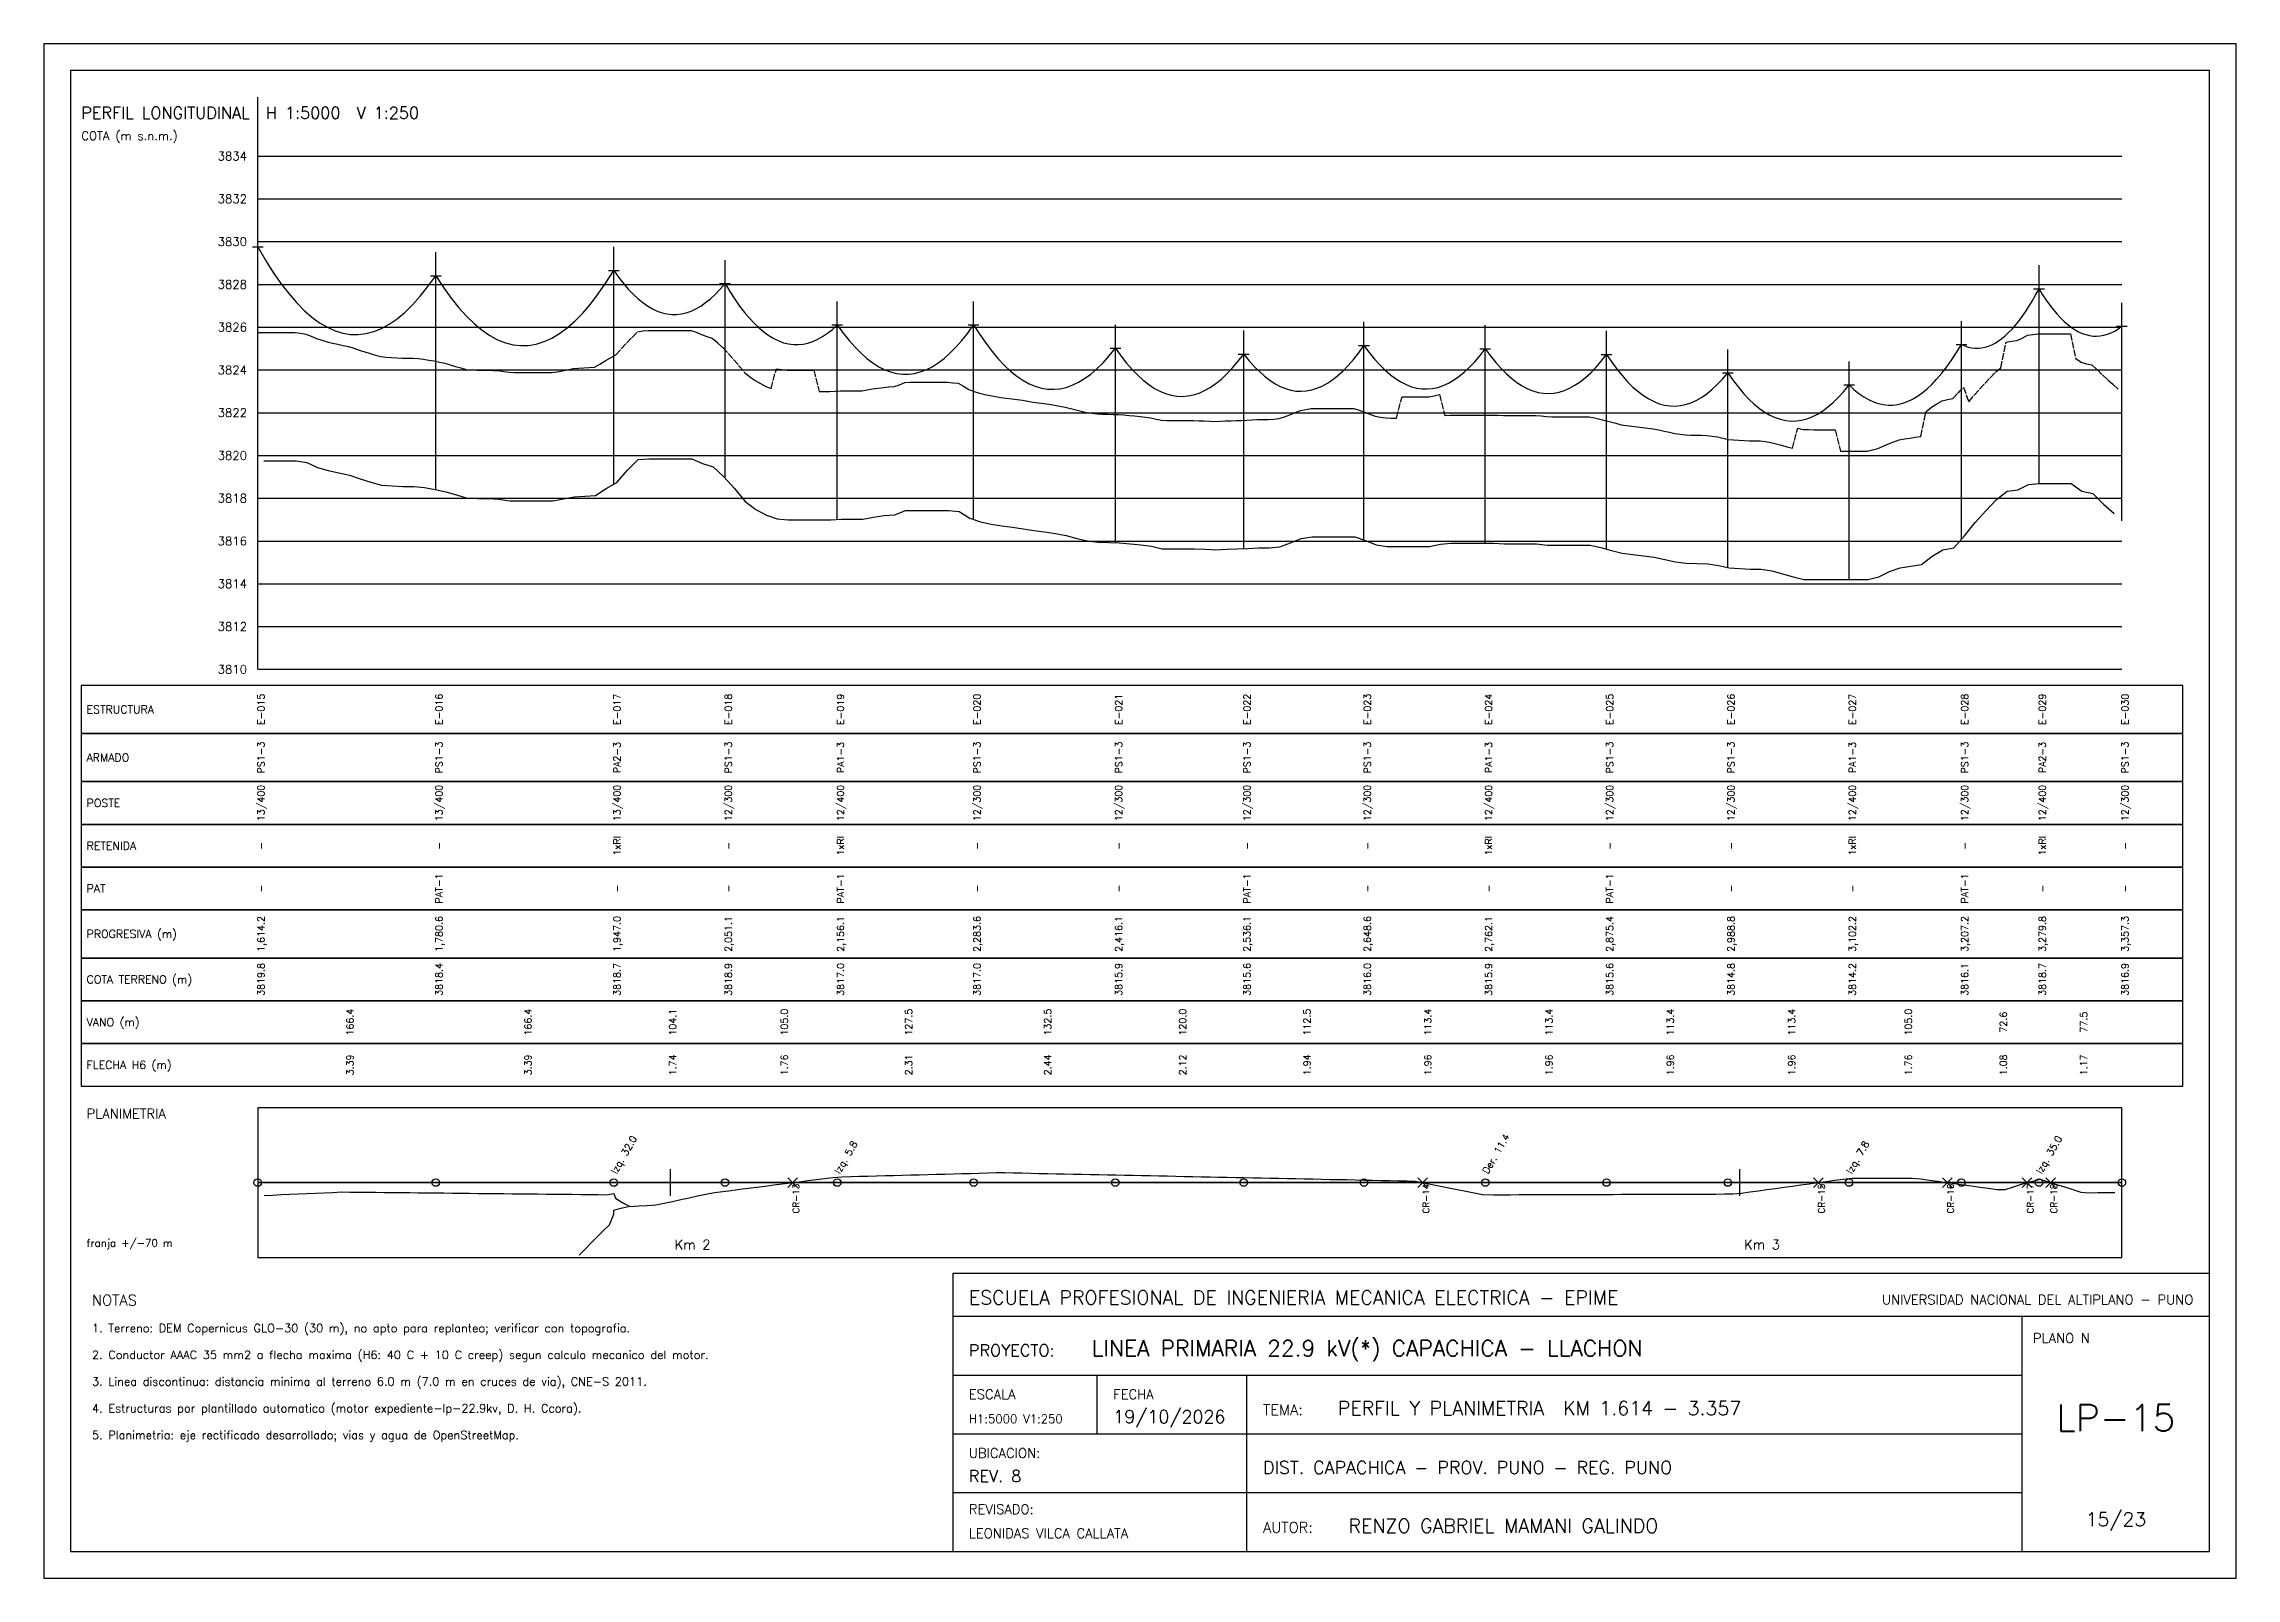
# Paper-space layout 'LP-15' of a CAD drawing. Header units: metres, sheet in millimetres. Extents: x 5 to 415, y 5 to 292.
import ezdxf
from ezdxf.enums import TextEntityAlignment as Align

# ---------------------------------------------------------------- set-up
doc = ezdxf.new("R2010")
doc.units = ezdxf.units.M
doc.linetypes.add('DASHED', pattern=[1.524, 1.27, -0.254])
for name, color, linetype in [('CRUCES', 30, 'Continuous'), ('MARCO', 7, 'Continuous'), ('PP_CONDUCTOR', 5, 'Continuous'), ('PP_DIST_SEGURIDAD', 6, 'DASHED'), ('PP_GRILLA', 8, 'Continuous'), ('PP_POSTE', 1, 'Continuous'), ('PP_TABLA', 8, 'Continuous'), ('PP_TERRENO', 34, 'Continuous'), ('PP_TEXTO', 7, 'Continuous'), ('ROTULO', 7, 'Continuous'), ('RP_CONDUCTOR', 5, 'Continuous'), ('RP_POSTE', 1, 'Continuous'), ('VIAS', 8, 'Continuous')]:
    doc.layers.add(name, color=color, linetype=linetype)
doc.styles.add('ROMANS', font='romans.shx')

psp = doc.layouts.new('LP-15')

# ---------------------------------------------------------------- linework, layer by layer
at = {"layer": 'CRUCES'}
for p, q in [((144.15, 78.1), (145.95, 79.9)), ((144.15, 79.9), (145.95, 78.1)), ((261.99, 78.1), (263.79, 79.9)), ((261.99, 79.9), (263.79, 78.1)), ((335.95, 78.1), (337.75, 79.9)), ((335.95, 79.9), (337.75, 78.1)), ((360.09, 78.1), (361.89, 79.9)), ((360.09, 79.9), (361.89, 78.1)), ((375.01, 78.1), (376.81, 79.9)), ((375.01, 79.9), (376.81, 78.1)), ((379.41, 78.1), (381.21, 79.9)), ((379.41, 79.9), (381.21, 78.1))]:
    psp.add_line(p, q, dxfattribs=at)
at = {"layer": 'MARCO'}
for points in [[(5, 5), (415, 5), (415, 292), (5, 292)], [(10, 10), (410, 10), (410, 287), (10, 287)]]:
    psp.add_lwpolyline(points, close=True, dxfattribs=at)
at = {"layer": 'PP_CONDUCTOR'}
for points in [[(45, 254.02), (46.45, 251.52), (47.89, 249.24), (49.34, 247.16), (50.79, 245.28), (52.24, 243.61), (53.68, 242.14), (55.13, 240.88), (56.58, 239.83), (58.03, 238.98), (59.47, 238.33), (60.92, 237.89), (62.37, 237.66), (63.81, 237.63), (65.26, 237.81), (66.71, 238.19), (68.16, 238.78), (69.6, 239.57), (71.05, 240.57), (72.5, 241.77), (73.95, 243.18), (75.39, 244.79), (76.84, 246.61), (78.29, 248.63)], [(78.29, 248.63), (79.74, 246.42), (81.18, 244.41), (82.63, 242.6), (84.08, 241), (85.52, 239.61), (86.97, 238.42), (88.42, 237.44), (89.87, 236.66), (91.31, 236.08), (92.76, 235.72), (94.21, 235.55), (95.66, 235.59), (97.1, 235.84), (98.55, 236.3), (100, 236.95), (101.44, 237.82), (102.89, 238.89), (104.34, 240.16), (105.79, 241.64), (107.23, 243.32), (108.68, 245.21), (110.13, 247.31), (111.58, 249.61)], [(111.58, 249.61), (112.48, 248.35), (113.39, 247.19), (114.29, 246.13), (115.2, 245.19), (116.1, 244.34), (117.01, 243.61), (117.91, 242.97), (118.82, 242.45), (119.72, 242.02), (120.63, 241.71), (121.53, 241.5), (122.44, 241.39), (123.34, 241.39), (124.25, 241.49), (125.15, 241.7), (126.06, 242.02), (126.96, 242.44), (127.87, 242.96), (128.77, 243.59), (129.68, 244.33), (130.58, 245.17), (131.49, 246.11), (132.39, 247.16)], [(132.39, 247.16), (133.31, 245.66), (134.22, 244.26), (135.13, 242.96), (136.04, 241.77), (136.96, 240.69), (137.87, 239.72), (138.78, 238.85), (139.7, 238.08), (140.61, 237.43), (141.52, 236.88), (142.44, 236.44), (143.35, 236.1), (144.26, 235.87), (145.17, 235.75), (146.09, 235.73), (147, 235.82), (147.91, 236.02), (148.83, 236.32), (149.74, 236.73), (150.65, 237.24), (151.57, 237.86), (152.48, 238.59), (153.39, 239.43)], [(363.61, 235.74), (364.24, 235.48), (364.87, 235.28), (365.5, 235.15), (366.13, 235.08), (366.76, 235.08), (367.39, 235.14), (368.03, 235.27), (368.66, 235.46), (369.29, 235.72), (369.92, 236.04), (370.55, 236.43), (371.18, 236.88), (371.81, 237.4), (372.45, 237.98), (373.08, 238.63), (373.71, 239.35), (374.34, 240.13), (374.97, 240.97), (375.6, 241.88), (376.23, 242.85), (376.87, 243.89), (377.5, 245), (378.13, 246.17)], [(378.13, 246.17), (378.8, 245.08), (379.48, 244.07), (380.15, 243.13), (380.82, 242.25), (381.5, 241.45), (382.17, 240.72), (382.85, 240.06), (383.52, 239.48), (384.19, 238.96), (384.87, 238.51), (385.54, 238.14), (386.21, 237.83), (386.89, 237.6), (387.56, 237.43), (388.24, 237.34), (388.91, 237.32), (389.58, 237.37), (390.26, 237.49), (390.93, 237.68), (391.61, 237.94), (392.28, 238.28), (392.95, 238.68), (393.63, 239.16)], [(153.39, 239.43), (154.5, 237.89), (155.61, 236.5), (156.72, 235.24), (157.83, 234.12), (158.94, 233.15), (160.04, 232.31), (161.15, 231.61), (162.26, 231.05), (163.37, 230.64), (164.48, 230.36), (165.59, 230.22), (166.7, 230.22), (167.81, 230.36), (168.91, 230.63), (170.02, 231.05), (171.13, 231.61), (172.24, 232.31), (173.35, 233.14), (174.46, 234.12), (175.57, 235.24), (176.67, 236.49), (177.78, 237.89), (178.89, 239.42)], [(178.89, 239.42), (180.04, 237.61), (181.2, 235.95), (182.35, 234.43), (183.5, 233.06), (184.65, 231.84), (185.81, 230.77), (186.96, 229.84), (188.11, 229.07), (189.26, 228.43), (190.41, 227.95), (191.57, 227.61), (192.72, 227.42), (193.87, 227.38), (195.02, 227.49), (196.17, 227.74), (197.33, 228.14), (198.48, 228.69), (199.63, 229.38), (200.78, 230.23), (201.94, 231.21), (203.09, 232.35), (204.24, 233.64), (205.39, 235.07)], [(205.39, 235.07), (206.44, 233.61), (207.48, 232.28), (208.52, 231.08), (209.57, 230.01), (210.61, 229.07), (211.65, 228.25), (212.7, 227.56), (213.74, 227), (214.78, 226.57), (215.83, 226.27), (216.87, 226.09), (217.91, 226.05), (218.96, 226.13), (220, 226.34), (221.04, 226.67), (222.09, 227.14), (223.13, 227.73), (224.17, 228.45), (225.22, 229.3), (226.26, 230.28), (227.31, 231.39), (228.35, 232.62), (229.39, 233.98)], [(229.39, 233.98), (230.37, 232.76), (231.35, 231.66), (232.33, 230.68), (233.31, 229.81), (234.28, 229.06), (235.26, 228.42), (236.24, 227.91), (237.22, 227.51), (238.2, 227.23), (239.17, 227.06), (240.15, 227.01), (241.13, 227.08), (242.11, 227.27), (243.09, 227.57), (244.07, 227.99), (245.04, 228.53), (246.02, 229.18), (247, 229.96), (247.98, 230.84), (248.96, 231.85), (249.94, 232.97), (250.91, 234.21), (251.89, 235.57)], [(251.89, 235.57), (252.88, 234.24), (253.86, 233.03), (254.85, 231.94), (255.84, 230.97), (256.82, 230.11), (257.81, 229.37), (258.8, 228.76), (259.78, 228.26), (260.77, 227.87), (261.75, 227.61), (262.74, 227.47), (263.73, 227.44), (264.71, 227.53), (265.7, 227.74), (266.69, 228.07), (267.67, 228.52), (268.66, 229.09), (269.64, 229.77), (270.63, 230.57), (271.62, 231.49), (272.6, 232.53), (273.59, 233.69), (274.58, 234.97)], [(274.58, 234.97), (275.56, 233.62), (276.55, 232.39), (277.53, 231.28), (278.52, 230.28), (279.51, 229.41), (280.49, 228.65), (281.48, 228.01), (282.46, 227.49), (283.45, 227.09), (284.44, 226.8), (285.42, 226.64), (286.41, 226.59), (287.39, 226.66), (288.38, 226.85), (289.36, 227.16), (290.35, 227.59), (291.34, 228.13), (292.32, 228.79), (293.31, 229.58), (294.29, 230.48), (295.28, 231.49), (296.27, 232.63), (297.25, 233.89)], [(297.25, 233.89), (298.24, 232.43), (299.22, 231.1), (300.21, 229.88), (301.2, 228.79), (302.18, 227.81), (303.17, 226.95), (304.15, 226.21), (305.14, 225.58), (306.13, 225.08), (307.11, 224.69), (308.1, 224.42), (309.08, 224.27), (310.07, 224.24), (311.06, 224.33), (312.04, 224.53), (313.03, 224.86), (314.01, 225.3), (315, 225.86), (315.99, 226.54), (316.97, 227.33), (317.96, 228.25), (318.94, 229.28), (319.93, 230.44)], [(342.61, 228.19), (343.52, 227.35), (344.43, 226.62), (345.35, 225.98), (346.26, 225.46), (347.17, 225.04), (348.08, 224.73), (349, 224.53), (349.91, 224.43), (350.82, 224.44), (351.74, 224.56), (352.65, 224.78), (353.56, 225.1), (354.48, 225.54), (355.39, 226.08), (356.3, 226.73), (357.21, 227.48), (358.13, 228.34), (359.04, 229.31), (359.95, 230.38), (360.87, 231.56), (361.78, 232.85), (362.69, 234.24), (363.61, 235.74)], [(319.93, 230.44), (320.92, 229.04), (321.9, 227.75), (322.89, 226.59), (323.87, 225.55), (324.86, 224.62), (325.85, 223.81), (326.83, 223.12), (327.82, 222.55), (328.8, 222.1), (329.79, 221.77), (330.78, 221.55), (331.76, 221.45), (332.75, 221.47), (333.73, 221.61), (334.72, 221.87), (335.7, 222.25), (336.69, 222.74), (337.68, 223.36), (338.66, 224.09), (339.65, 224.94), (340.63, 225.9), (341.62, 226.99), (342.61, 228.19)]]:
    psp.add_lwpolyline(points, dxfattribs=at)
at = {"layer": 'PP_DIST_SEGURIDAD'}
psp.add_lwpolyline([(45, 238.02), (46, 238.02), (47, 238.02), (48, 238.02), (49, 238.02), (50, 238.02), (51, 238.02), (52, 238.02), (53, 237.88), (54, 237.72), (55, 237.31), (56, 236.86), (57, 236.54), (58, 236.25), (59, 236.02), (60, 235.8), (61, 235.58), (62, 235.36), (63, 235.05), (64, 234.71), (65, 234.4), (66, 234.08), (67, 233.78), (68, 233.49), (69, 233.38), (70, 233.32), (71, 233.26), (72, 233.22), (73, 233.21), (74, 233.21), (75, 233.12), (76, 233.02), (77, 232.86), (78, 232.69), (79, 232.47), (80, 232.24), (81, 231.96), (82, 231.67), (83, 231.37), (84, 231.07), (85, 231), (86, 230.98), (87, 230.97), (88, 230.96), (89, 230.91), (90, 230.87), (91, 230.72), (92, 230.56), (93, 230.53), (94, 230.53), (95, 230.53), (96, 230.53), (97, 230.53), (98, 230.53), (99, 230.53), (100, 230.53), (101, 230.67), (102, 230.84), (103, 231.04), (104, 231.25), (105, 231.34), (106, 231.41), (107, 231.47), (108, 231.53), (109, 232.06), (110, 232.69), (111, 233.28), (112, 233.85), (113, 234.92), (114, 236.08), (115, 237.1), (116, 238.1), (117, 238.32), (118, 238.39), (119, 238.4), (120, 238.4), (121, 238.4), (122, 238.4), (123, 238.4), (124, 238.4), (125, 238.4), (126, 238.4), (127, 238.04), (128, 237.6), (129, 237.25), (130, 236.92), (131, 236.09), (132, 235.17), (133, 234.09), (134, 232.98), (135, 231.8), (136, 230.61), (137, 229.79), (138, 229.03), (139, 228.46), (140, 227.93), (141, 227.56), (142, 231.23), (143, 231.08), (144, 230.97), (145, 230.95), (146, 230.95), (147, 230.95), (148, 230.95), (149, 230.95), (150, 226.95), (151, 226.95), (152, 226.95), (153, 227), (154, 227.07), (155, 227.08), (156, 227.08), (157, 227.08), (158, 227.08), (159, 227.25), (160, 227.46), (161, 227.61), (162, 227.74), (163, 227.82), (164, 227.89), (165, 228.23), (166, 228.63), (167, 228.7), (168, 228.7), (169, 228.7), (170, 228.7), (171, 228.7), (172, 228.7), (173, 228.7), (174, 228.7), (175, 228.61), (176, 228.51), (177, 227.97), (178, 227.35), (179, 226.99), (180, 226.68), (181, 226.43), (182, 226.2), (183, 226.02), (184, 225.85), (185, 225.72), (186, 225.6), (187, 225.46), (188, 225.32), (189, 225.15), (190, 224.99), (191, 224.86), (192, 224.73), (193, 224.59), (194, 224.44), (195, 224.25), (196, 224.05), (197, 223.8), (198, 223.53), (199, 223.3), (200, 223.07), (201, 222.92), (202, 222.8), (203, 222.75), (204, 222.71), (205, 222.68), (206, 222.65), (207, 222.58), (208, 222.51), (209, 222.41), (210, 222.31), (211, 222.18), (212, 222.05), (213, 221.82), (214, 221.58), (215, 221.54), (216, 221.54), (217, 221.54), (218, 221.54), (219, 221.54), (220, 221.53), (221, 221.5), (222, 221.47), (223, 221.41), (224, 221.34), (225, 221.39), (226, 221.46), (227, 221.49), (228, 221.52), (229, 221.56), (230, 221.61), (231, 221.66), (232, 221.72), (233, 221.74), (234, 221.74), (235, 221.81), (236, 221.91), (237, 222.24), (238, 222.62), (239, 223.02), (240, 223.42), (241, 223.62), (242, 223.78), (243, 223.81), (244, 223.81), (245, 223.81), (246, 223.81), (247, 223.81), (248, 223.81), (249, 223.81), (250, 223.81), (251, 223.5), (252, 223.13), (253, 222.74), (254, 222.33), (255, 222.16), (256, 222.02), (257, 222), (258, 222), (259, 226), (260, 226), (261, 226), (262, 226), (263, 226), (264, 226), (265, 226.17), (266, 226.38), (267, 222.48), (268, 222.55), (269, 222.57), (270, 222.57), (271, 222.57), (272, 222.57), (273, 222.57), (274, 222.57), (275, 222.57), (276, 222.57), (277, 222.54), (278, 222.5), (279, 222.49), (280, 222.49), (281, 222.49), (282, 222.49), (283, 222.49), (284, 222.49), (285, 222.39), (286, 222.27), (287, 222.25), (288, 222.25), (289, 222.25), (290, 222.25), (291, 222.25), (292, 222.25), (293, 222.25), (294, 222.25), (295, 222.05), (296, 221.81), (297, 221.55), (298, 221.29), (299, 221.02), (300, 220.75), (301, 220.61), (302, 220.49), (303, 220.37), (304, 220.26), (305, 220.12), (306, 219.99), (307, 219.78), (308, 219.56), (309, 219.34), (310, 219.13), (311, 218.98), (312, 218.85), (313, 218.83), (314, 218.82), (315, 218.78), (316, 218.74), (317, 218.61), (318, 218.47), (319, 218.25), (320, 218.02), (321, 217.93), (322, 217.87), (323, 217.82), (324, 217.77), (325, 217.75), (326, 217.73), (327, 217.59), (328, 217.43), (329, 217.19), (330, 216.93), (331, 216.64), (332, 216.36), (333, 220.11), (334, 219.87), (335, 219.83), (336, 219.82), (337, 219.81), (338, 219.79), (339, 219.79), (340, 219.79), (341, 215.79), (342, 215.79), (343, 215.8), (344, 215.82), (345, 215.83), (346, 215.83), (347, 216.04), (348, 216.28), (349, 216.72), (350, 217.21), (351, 217.58), (352, 217.92), (353, 218.11), (354, 218.27), (355, 218.43), (356, 218.58), (357, 223.25), (358, 224.04), (359, 224.66), (360, 225.25), (361, 225.5), (362, 225.69), (363, 226.66), (364, 227.78), (365, 225.02), (366, 226.27), (367, 227.39), (368, 228.49), (369, 229.55), (370, 230.59), (371, 231.41), (372, 236.18), (373, 236.41), (374, 236.53), (375, 236.97), (376, 237.48), (377, 237.65), (378, 237.76), (379, 237.77), (380, 237.77), (381, 237.77), (382, 237.77), (383, 237.77), (384, 237.77), (385, 233.16), (386, 232.43), (387, 232.15), (388, 231.95), (389, 231.07), (390, 230.06), (391, 229.16), (392, 228.27), (393, 227.35)], dxfattribs=at)
at = {"layer": 'PP_GRILLA'}
for p, q in [((45, 175), (45, 282)), ((45, 271), (393.63, 271)), ((45, 263), (393.63, 263)), ((45, 255), (393.63, 255)), ((45, 247), (393.63, 247)), ((45, 239), (393.63, 239)), ((45, 231), (393.63, 231)), ((45, 223), (393.63, 223)), ((45, 215), (393.63, 215)), ((45, 207), (393.63, 207)), ((45, 199), (393.63, 199)), ((45, 191), (393.63, 191)), ((45, 183), (393.63, 183)), ((45, 175), (393.63, 175))]:
    psp.add_line(p, q, dxfattribs=at)
at = {"layer": 'PP_POSTE'}
for p, q in [((45, 214.02), (45, 258.42)), ((44, 254.02), (46, 254.02)), ((78.29, 208.63), (78.29, 253.03)), ((111.58, 209.61), (111.58, 254.01)), ((132.39, 210.76), (132.39, 251.56)), ((378.13, 209.77), (378.13, 250.57)), ((77.29, 248.63), (79.29, 248.63)), ((110.58, 249.61), (112.58, 249.61)), ((131.39, 247.16), (133.39, 247.16)), ((377.13, 246.17), (379.13, 246.17)), ((153.39, 203.03), (153.39, 243.83)), ((178.89, 203.02), (178.89, 243.82)), ((393.63, 202.76), (393.63, 243.56)), ((152.39, 239.43), (154.39, 239.43)), ((177.89, 239.42), (179.89, 239.42)), ((205.39, 198.67), (205.39, 239.47)), ((229.39, 197.58), (229.39, 238.38)), ((251.89, 199.17), (251.89, 239.97)), ((274.58, 198.57), (274.58, 239.37)), ((297.25, 197.49), (297.25, 238.29)), ((363.61, 199.34), (363.61, 240.14)), ((392.63, 239.16), (394.63, 239.16)), ((204.39, 235.07), (206.39, 235.07)), ((228.39, 233.98), (230.39, 233.98)), ((250.89, 235.57), (252.89, 235.57)), ((273.58, 234.97), (275.58, 234.97)), ((296.25, 233.89), (298.25, 233.89)), ((319.93, 194.04), (319.93, 234.84)), ((362.61, 235.74), (364.61, 235.74)), ((318.93, 230.44), (320.93, 230.44)), ((342.61, 191.79), (342.61, 232.59)), ((341.61, 228.19), (343.61, 228.19))]:
    psp.add_line(p, q, dxfattribs=at)
at = {"layer": 'PP_TABLA'}
for points in [[(12, 163), (405, 163), (405, 172), (12, 172)], [(12, 154), (405, 154), (405, 163), (12, 163)], [(12, 146), (405, 146), (405, 154), (12, 154)], [(12, 138), (405, 138), (405, 146), (12, 146)], [(12, 130), (405, 130), (405, 138), (12, 138)], [(12, 121), (405, 121), (405, 130), (12, 130)], [(12, 113), (405, 113), (405, 121), (12, 121)], [(12, 105), (405, 105), (405, 113), (12, 113)], [(12, 97), (405, 97), (405, 105), (12, 105)], [(45, 65), (393.63, 65), (393.63, 93), (45, 93)]]:
    psp.add_lwpolyline(points, close=True, dxfattribs=at)
at = {"layer": 'PP_TERRENO'}
psp.add_lwpolyline([(46.17, 214.02), (48.17, 214.02), (50.17, 214.02), (52.17, 214.02), (54.17, 213.69), (56.17, 212.78), (58.17, 212.2), (60.17, 211.77), (62.17, 211.33), (64.17, 210.66), (66.17, 210.03), (68.17, 209.44), (70.17, 209.3), (72.17, 209.21), (74.17, 209.21), (76.17, 209), (78.17, 208.66), (80.17, 208.2), (82.17, 207.62), (84.17, 207.02), (86.17, 206.98), (88.17, 206.96), (90.17, 206.86), (92.17, 206.53), (94.17, 206.53), (96.17, 206.53), (98.17, 206.53), (100.17, 206.53), (102.17, 206.87), (104.17, 207.29), (106.17, 207.42), (108.17, 207.54), (110.17, 208.8), (112.17, 209.95), (114.17, 212.27), (116.17, 214.27), (118.17, 214.4), (120.17, 214.4), (122.17, 214.4), (124.17, 214.4), (126.17, 214.4), (128.17, 213.53), (130.17, 212.86), (132.17, 211.01), (134.17, 208.8), (136.17, 206.41), (138.17, 204.91), (140.17, 203.84), (142.17, 203.18), (144.17, 202.95), (146.17, 202.95), (148.17, 202.95), (150.17, 202.95), (152.17, 202.95), (154.17, 203.08), (156.17, 203.08), (158.17, 203.08), (160.17, 203.49), (162.17, 203.77), (164.17, 203.9), (166.17, 204.7), (168.17, 204.7), (170.17, 204.7), (172.17, 204.7), (174.17, 204.7), (176.17, 204.5), (178.17, 203.25), (180.17, 202.62), (182.17, 202.16), (184.17, 201.82), (186.17, 201.58), (188.17, 201.29), (190.17, 200.96), (192.17, 200.71), (194.17, 200.41), (196.17, 200.02), (198.17, 199.49), (200.17, 199.03), (202.17, 198.77), (204.17, 198.71), (206.17, 198.64), (208.17, 198.5), (210.17, 198.29), (212.17, 198.03), (214.17, 197.54), (216.17, 197.54), (218.17, 197.54), (220.17, 197.53), (222.17, 197.47), (224.17, 197.33), (226.17, 197.47), (228.17, 197.53), (230.17, 197.61), (232.17, 197.73), (234.17, 197.74), (236.17, 197.92), (238.17, 198.68), (240.17, 199.48), (242.17, 199.81), (244.17, 199.81), (246.17, 199.81), (248.17, 199.81), (250.17, 199.81), (252.17, 199.07), (254.17, 198.27), (256.17, 198), (258.17, 198), (260.17, 198), (262.17, 198), (264.17, 198), (266.17, 198.42), (268.17, 198.57), (270.17, 198.57), (272.17, 198.57), (274.17, 198.57), (276.17, 198.57), (278.17, 198.49), (280.17, 198.49), (282.17, 198.49), (284.17, 198.49), (286.17, 198.25), (288.17, 198.25), (290.17, 198.25), (292.17, 198.25), (294.17, 198.25), (296.17, 197.77), (298.17, 197.25), (300.17, 196.71), (302.17, 196.47), (304.17, 196.24), (306.17, 195.96), (308.17, 195.52), (310.17, 195.09), (312.17, 194.83), (314.17, 194.82), (316.17, 194.73), (318.17, 194.45), (320.17, 193.98), (322.17, 193.86), (324.17, 193.76), (326.17, 193.73), (328.17, 193.4), (330.17, 192.88), (332.17, 192.31), (334.17, 191.83), (336.17, 191.82), (338.17, 191.79), (340.17, 191.79), (342.17, 191.79), (344.17, 191.82), (346.17, 191.83), (348.17, 192.32), (350.17, 193.29), (352.17, 193.98), (354.17, 194.3), (356.17, 194.6), (358.17, 196.17), (360.17, 197.35), (362.17, 197.72), (364.17, 199.97), (366.17, 202.48), (368.17, 204.67), (370.17, 206.77), (372.17, 208.31), (374.17, 208.55), (376.17, 209.57), (378.17, 209.77), (380.17, 209.77), (382.17, 209.77), (384.17, 209.77), (386.17, 208.31), (388.17, 207.92), (390.17, 205.89), (392.17, 204.13)], dxfattribs=at)
at = {"layer": 'PP_TEXTO'}
for p, q in [((122.17, 76.5), (122.17, 81.5)), ((322.17, 76.5), (322.17, 81.5))]:
    psp.add_line(p, q, dxfattribs=at)
at = {"layer": 'ROTULO'}
for p, q in [((175, 54), (375, 54)), ((175, 54), (410, 54)), ((375, 10), (375, 54)), ((175, 43), (375, 43)), ((202, 32), (202, 43)), ((230, 10), (230, 43)), ((175, 32), (375, 32)), ((175, 21), (375, 21))]:
    psp.add_line(p, q, dxfattribs=at)
psp.add_lwpolyline([(175, 10), (410, 10), (410, 62), (175, 62)], close=True, dxfattribs=at)
at = {"layer": 'RP_CONDUCTOR', "lineweight": 35}
psp.add_line((45, 79), (393.63, 79), dxfattribs=at)
at = {"layer": 'RP_POSTE'}
for centre in [(45, 79), (78.29, 79), (111.58, 79), (132.39, 79), (153.39, 79), (178.89, 79), (205.39, 79), (229.39, 79), (251.89, 79), (274.58, 79), (297.25, 79), (319.93, 79), (342.61, 79), (363.61, 79), (378.13, 79), (393.63, 79)]:
    psp.add_circle(centre, 0.7, dxfattribs=at)
at = {"layer": 'VIAS'}
for points in [[(46.23, 76.6), (47.83, 76.67), (49.43, 76.74), (51.03, 76.81), (52.62, 76.89), (54.22, 76.96), (55.82, 77.03), (57.42, 77.1), (59.02, 77.17), (60.62, 77.25), (62.22, 77.23), (63.82, 77.21), (65.42, 77.2), (67.02, 77.18), (68.62, 77.16), (70.22, 77.15), (71.82, 77.13), (73.42, 77.11), (75.01, 77.1), (76.61, 77.08), (78.21, 77.06), (79.81, 77.05), (81.41, 77.03), (83.01, 77.01), (84.61, 77), (86.21, 76.98), (87.81, 76.96), (89.41, 76.95), (91.01, 76.93), (92.61, 76.91), (94.21, 76.9), (95.81, 76.88), (97.41, 76.86), (99.01, 76.85), (100.61, 76.83), (102.21, 76.81), (103.81, 76.8), (105.41, 76.78), (107.01, 76.76), (108.61, 76.75), (110.21, 76.73), (111.58, 76.93), (111.91, 76.07), (113.26, 75.21), (114.65, 74.53), (116.25, 74.62), (117.85, 74.71), (119.44, 74.82), (121.01, 75.15), (122.57, 75.48), (124.14, 75.82), (125.7, 76.15), (127.27, 76.49), (128.83, 76.82), (130.4, 77.13), (131.99, 77.33), (133.57, 77.54), (135.16, 77.74), (136.75, 77.94), (138.34, 78.14), (139.92, 78.35), (141.51, 78.55), (143.1, 78.75), (144.68, 78.95), (146.27, 79.16), (147.86, 79.36), (149.45, 79.56), (151.03, 79.77), (152.62, 79.97), (154.32, 80.08), (155.92, 80.13), (157.52, 80.17), (159.12, 80.21), (160.72, 80.25), (162.32, 80.3), (163.92, 80.34), (165.52, 80.38), (167.12, 80.42), (168.71, 80.47), (170.31, 80.51), (171.91, 80.55), (173.51, 80.59), (175.11, 80.64), (176.71, 80.68), (178.31, 80.72), (179.91, 80.76), (181.51, 80.81), (183.11, 80.85), (184.71, 80.85), (186.31, 80.82), (187.91, 80.79), (189.51, 80.75), (191.11, 80.72), (192.71, 80.69), (194.31, 80.65), (195.91, 80.62), (197.51, 80.59), (199.11, 80.56), (200.71, 80.52), (202.31, 80.49), (203.91, 80.46), (205.5, 80.42), (207.1, 80.39), (208.7, 80.36), (210.3, 80.33), (211.9, 80.29), (213.5, 80.26), (215.1, 80.23), (216.7, 80.19), (218.3, 80.16), (219.9, 80.13), (221.5, 80.1), (223.1, 80.06), (224.7, 80.03), (226.3, 80), (227.9, 79.96), (229.5, 79.93), (231.1, 79.9), (232.7, 79.86), (234.3, 79.83), (235.9, 79.8), (237.5, 79.77), (239.1, 79.73), (240.7, 79.7), (242.3, 79.67), (243.9, 79.63), (245.5, 79.6), (247.1, 79.57), (248.7, 79.54), (250.3, 79.5), (251.9, 79.47), (253.49, 79.44), (255.09, 79.4), (256.69, 79.37), (258.29, 79.34), (259.89, 79.31), (261.49, 79.27), (263.06, 78.97), (264.63, 78.65), (266.2, 78.34), (267.77, 78.03), (269.34, 77.71), (270.91, 77.4), (272.48, 77.09), (274.05, 76.78), (276.1, 76.72), (277.7, 76.73), (279.3, 76.73), (280.9, 76.74), (282.5, 76.74), (284.1, 76.75), (285.7, 76.75), (287.3, 76.76), (288.9, 76.76), (290.5, 76.77), (292.1, 76.77), (293.7, 76.78), (295.3, 76.78), (296.9, 76.79), (298.5, 76.79), (300.1, 76.8), (301.7, 76.8), (303.3, 76.81), (304.9, 76.81), (306.5, 76.82), (308.1, 76.82), (309.7, 76.83), (311.3, 76.83), (312.9, 76.84), (314.5, 76.84), (316.1, 76.85), (317.7, 76.85), (319.3, 76.86), (320.9, 76.86), (322.49, 77.02), (324.07, 77.24), (325.66, 77.45), (327.24, 77.67), (328.83, 77.89), (330.41, 78.11), (332, 78.33), (333.58, 78.55), (335.17, 78.77), (336.75, 78.99), (338.34, 79.2), (339.92, 79.42), (341.51, 79.64), (343.2, 79.79), (344.8, 79.79), (346.4, 79.79), (348, 79.8), (349.6, 79.8), (351.2, 79.8), (352.8, 79.8), (354.4, 79.8), (356, 79.69), (357.58, 79.47), (359.17, 79.25), (360.75, 79.03), (362.34, 78.81), (363.92, 78.59), (365.51, 78.37), (367.09, 78.15), (368.68, 77.93), (370.26, 77.71), (371.83, 77.72), (373.35, 78.2), (374.88, 78.68), (376.41, 79.15), (378.33, 79.63), (379.86, 79.14), (381.38, 78.66), (382.91, 78.18), (384.43, 77.69), (385.96, 77.21), (387.54, 77.09), (389.14, 77.12), (390.73, 77.14), (392.33, 77.17)], [(105.11, 65.44), (106.24, 66.57), (107.37, 67.7), (108.5, 68.84), (109.63, 69.97), (110.76, 71.1), (111.58, 73.1), (111.58, 73.46), (111.58, 73.82), (112.92, 74.18), (114.34, 74.51)]]:
    psp.add_lwpolyline(points, dxfattribs=at)

# ---------------------------------------------------------------- texts
at = {"layer": 'CRUCES', "style": 'ROMANS'}
for s, p in [('CR-13', (145.05, 76)), ('CR-14', (262.89, 76)), ('CR-15', (336.85, 76)), ('CR-16', (360.99, 76)), ('CR-17', (375.91, 76)), ('CR-18', (380.31, 76))]:
    psp.add_text(s, height=1.2, rotation=90, dxfattribs=at).set_placement(p, align=Align.TOP_CENTER)
at = {"layer": 'PP_GRILLA', "style": 'ROMANS'}
for s, p in [('3834', (43, 271)), ('3832', (43, 263)), ('3830', (43, 255)), ('3828', (43, 247)), ('3826', (43, 239)), ('3824', (43, 231)), ('3822', (43, 223)), ('3820', (43, 215)), ('3818', (43, 207)), ('3816', (43, 199)), ('3814', (43, 191)), ('3812', (43, 183)), ('3810', (43, 175))]:
    psp.add_text(s, height=1.6, dxfattribs=at).set_placement(p, align=Align.MIDDLE_RIGHT)
at = {"layer": 'PP_TEXTO', "style": 'ROMANS'}
for s, height, p in [('PERFIL LONGITUDINAL  H 1:5000  V 1:250', 2.2, (12, 278)), ('COTA (m s.n.m.)', 1.6, (12, 274)), ('PLANIMETRIA', 1.8, (13, 91)), ('franja +/-70 m', 1.4, (13, 67)), ('Km 2', 1.8, (122.97, 66.5)), ('Km 3', 1.8, (322.97, 66.5)), ('NOTAS', 2, (14, 56)), ('1. Terreno: DEM Copernicus GLO-30 (30 m), no apto para replanteo; verificar con topografia.', 1.55, (14, 51)), ('2. Conductor AAAC 35 mm2 a flecha maxima (H6: 40 C + 10 C creep) segun calculo mecanico del motor.', 1.55, (14, 46)), ('3. Linea discontinua: distancia minima al terreno 6.0 m (7.0 m en cruces de via), CNE-S 2011.', 1.55, (14, 41)), ('4. Estructuras por plantillado automatico (motor expediente-lp-22.9kv, D. H. Ccora).', 1.55, (14, 36)), ('5. Planimetria: eje rectificado desarrollado; vias y agua de OpenStreetMap.', 1.55, (14, 31))]:
    psp.add_text(s, height=height, dxfattribs=at).set_placement(p)
for s, p in [('ESTRUCTURA', (13, 167.5)), ('ARMADO', (13, 158.5)), ('POSTE', (13, 150)), ('RETENIDA', (13, 142)), ('PAT', (13, 134)), ('PROGRESIVA (m)', (13, 125.5)), ('COTA TERRENO (m)', (13, 117)), ('VANO (m)', (13, 109)), ('FLECHA H6 (m)', (13, 101))]:
    psp.add_text(s, height=1.5, dxfattribs=at).set_placement(p, align=Align.MIDDLE_LEFT)
for s, p in [('E-015', (45.6, 167.5)), ('E-016', (78.89, 167.5)), ('E-017', (112.18, 167.5)), ('E-018', (132.99, 167.5)), ('E-019', (153.99, 167.5)), ('E-020', (179.49, 167.5)), ('E-021', (205.99, 167.5)), ('E-022', (229.99, 167.5)), ('E-023', (252.49, 167.5)), ('E-024', (275.18, 167.5)), ('E-025', (297.85, 167.5)), ('E-026', (320.53, 167.5)), ('E-027', (343.21, 167.5)), ('E-028', (364.21, 167.5)), ('E-029', (378.73, 167.5)), ('E-030', (394.23, 167.5)), ('PS1-3', (45.6, 158.5)), ('PS1-3', (78.89, 158.5)), ('PA2-3', (112.18, 158.5)), ('PS1-3', (132.99, 158.5)), ('PA1-3', (153.99, 158.5)), ('PS1-3', (179.49, 158.5)), ('PS1-3', (205.99, 158.5)), ('PS1-3', (229.99, 158.5)), ('PS1-3', (252.49, 158.5)), ('PA1-3', (275.18, 158.5)), ('PS1-3', (297.85, 158.5)), ('PS1-3', (320.53, 158.5)), ('PA1-3', (343.21, 158.5)), ('PS1-3', (364.21, 158.5)), ('PA2-3', (378.73, 158.5)), ('PS1-3', (394.23, 158.5)), ('13/400', (45.6, 150)), ('13/400', (78.89, 150)), ('13/400', (112.18, 150)), ('12/300', (132.99, 150)), ('12/400', (153.99, 150)), ('12/300', (179.49, 150)), ('12/300', (205.99, 150)), ('12/300', (229.99, 150)), ('12/300', (252.49, 150)), ('12/400', (275.18, 150)), ('12/300', (297.85, 150)), ('12/300', (320.53, 150)), ('12/400', (343.21, 150)), ('12/300', (364.21, 150)), ('12/400', (378.73, 150)), ('12/300', (394.23, 150)), ('1xRI', (112.18, 142)), ('1xRI', (153.99, 142)), ('1xRI', (275.18, 142)), ('1xRI', (343.21, 142)), ('1xRI', (378.73, 142)), ('-', (45.6, 142)), ('-', (78.89, 142)), ('-', (132.99, 142)), ('-', (179.49, 142)), ('-', (205.99, 142)), ('-', (229.99, 142)), ('-', (252.49, 142)), ('-', (297.85, 142)), ('-', (320.53, 142)), ('-', (364.21, 142)), ('-', (394.23, 142)), ('PAT-1', (78.89, 134)), ('PAT-1', (153.99, 134)), ('PAT-1', (229.99, 134)), ('PAT-1', (297.85, 134)), ('PAT-1', (364.21, 134)), ('-', (45.6, 134)), ('-', (112.18, 134)), ('-', (132.99, 134)), ('-', (179.49, 134)), ('-', (205.99, 134)), ('-', (252.49, 134)), ('-', (275.18, 134)), ('-', (320.53, 134)), ('-', (343.21, 134)), ('-', (378.73, 134)), ('-', (394.23, 134)), ('1,614.2', (45.6, 125.5)), ('1,780.6', (78.89, 125.5)), ('1,947.0', (112.18, 125.5)), ('2,051.1', (132.99, 125.5)), ('2,156.1', (153.99, 125.5)), ('2,283.6', (179.49, 125.5)), ('2,416.1', (205.99, 125.5)), ('2,536.1', (229.99, 125.5)), ('2,648.6', (252.49, 125.5)), ('2,762.1', (275.18, 125.5)), ('2,875.4', (297.85, 125.5)), ('2,988.8', (320.53, 125.5)), ('3,102.2', (343.21, 125.5)), ('3,207.2', (364.21, 125.5)), ('3,279.8', (378.73, 125.5)), ('3,357.3', (394.23, 125.5)), ('3819.8', (45.6, 117)), ('3818.4', (78.89, 117)), ('3818.7', (112.18, 117)), ('3818.9', (132.99, 117)), ('3817.0', (153.99, 117)), ('3817.0', (179.49, 117)), ('3815.9', (205.99, 117)), ('3815.6', (229.99, 117)), ('3816.0', (252.49, 117)), ('3815.9', (275.18, 117)), ('3815.6', (297.85, 117)), ('3814.8', (320.53, 117)), ('3814.2', (343.21, 117)), ('3816.1', (364.21, 117)), ('3818.7', (378.73, 117)), ('3816.9', (394.23, 117)), ('166.4', (62.24, 109)), ('166.4', (95.53, 109)), ('104.1', (122.58, 109)), ('105.0', (143.49, 109)), ('127.5', (166.74, 109)), ('132.5', (192.74, 109)), ('120.0', (217.99, 109)), ('112.5', (241.24, 109)), ('113.4', (263.83, 109)), ('113.4', (286.51, 109)), ('113.4', (309.19, 109)), ('113.4', (331.87, 109)), ('105.0', (353.71, 109)), ('72.6', (371.47, 109)), ('77.5', (386.48, 109)), ('3.39', (62.24, 101)), ('3.39', (95.53, 101)), ('1.74', (122.58, 101)), ('1.76', (143.49, 101)), ('2.44', (192.74, 101)), ('2.12', (217.99, 101)), ('1.94', (241.24, 101)), ('1.96', (263.83, 101)), ('1.96', (286.51, 101)), ('1.96', (309.19, 101)), ('1.96', (331.87, 101)), ('1.76', (353.71, 101)), ('1.08', (371.47, 101)), ('1.17', (386.48, 101)), ('2.31', (166.74, 101))]:
    psp.add_text(s, height=1.3, rotation=90, dxfattribs=at).set_placement(p, align=Align.MIDDLE_CENTER)
for s, p in [('Izq. 32.0', (112.08, 80.5)), ('Izq. 5.8', (153.89, 80.5)), ('Der. 11.4', (275.08, 80.5)), ('Izq. 7.8', (343.11, 80.5)), ('Izq. 35.0', (378.63, 80.5))]:
    psp.add_text(s, height=1.3, rotation=60, dxfattribs=at).set_placement(p)
at = {"layer": 'ROTULO', "style": 'ROMANS'}
for s, height, p in [('ESCUELA PROFESIONAL DE INGENIERIA MECANICA ELECTRICA - EPIME', 2.6, (178, 56.2)), ('LINEA PRIMARIA 22.9 kV(*) CAPACHICA - LLACHON', 3, (201, 46.5)), ('PLANO N', 1.8, (377, 49)), ('PROYECTO:', 2.2, (178, 46.5)), ('ESCALA', 1.8, (178, 38.5)), ('FECHA', 1.8, (205, 38.5)), ('TEMA:', 2, (233, 35.5)), ('PERFIL Y PLANIMETRIA  KM 1.614 - 3.357', 2.6, (247, 35.5)), ('H1:5000 V1:250', 1.6, (178, 34)), ('19/10/2026', 2.4, (205, 34)), ('UBICACION:', 1.8, (178, 27.5)), ('REV. 8', 2.2, (178, 23)), ('DIST. CAPACHICA - PROV. PUNO - REG. PUNO', 2.4, (233, 24.5)), ('REVISADO:', 1.8, (178, 17)), ('LEONIDAS VILCA CALLATA', 1.8, (178, 12.5)), ('AUTOR:', 2, (233, 13.5)), ('RENZO GABRIEL MAMANI GALINDO', 2.6, (249, 13.5))]:
    psp.add_text(s, height=height, dxfattribs=at).set_placement(p)
psp.add_text('UNIVERSIDAD NACIONAL DEL ALTIPLANO - PUNO', height=1.8, dxfattribs=at).set_placement((407, 56.2), align=Align.RIGHT)
for s, height, p in [('LP-15', 5, (392.5, 35)), ('15/23', 2.6, (392.5, 16))]:
    psp.add_text(s, height=height, dxfattribs=at).set_placement(p, align=Align.MIDDLE_CENTER)

doc.saveas('drawing.dxf')
